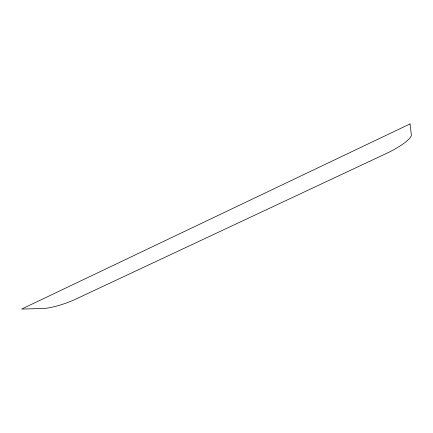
<?xml version="1.0" encoding="UTF-8"?>
<svg xmlns="http://www.w3.org/2000/svg" width="433" height="433" viewBox="0 0 433 433"><rect width="100%" height="100%" fill="white"/><g stroke="black" fill="none" stroke-linecap="round" stroke-linejoin="round"><path stroke-width="0.65" d="M410.024 123.935L21.65 309.065L43.376 308.464A25.109 4.866 -18.9 0 0 75.699 299.149L386.301 153.504A29.455 6.452 -25.7 0 0 411.35 134.842L410.024 123.935"/></g></svg>
